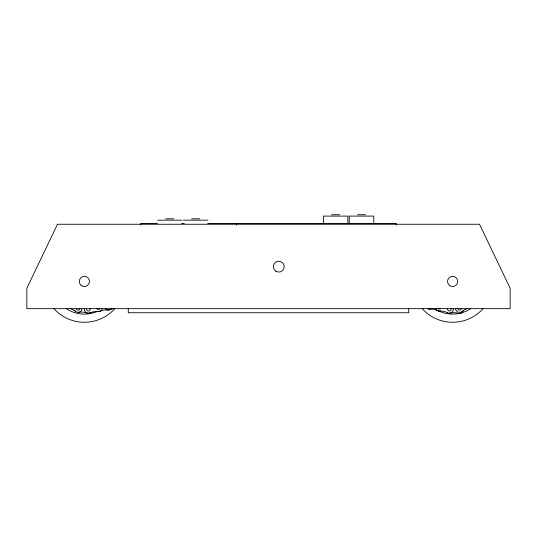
<?xml version="1.0" encoding="UTF-8"?>
<svg xmlns="http://www.w3.org/2000/svg" width="537" height="537" viewBox="0 0 537 537"><rect width="100%" height="100%" fill="white"/><g stroke="black" fill="none" stroke-linecap="round" stroke-linejoin="round"><path stroke-width="0.81" d="M331.557 214.726L339.726 214.726M357.427 214.726L365.596 214.726M165.711 218.807L173.881 218.807M191.581 218.807L199.751 218.807M157.542 220.17L182.05 220.17M183.412 220.17L207.92 220.17M157.469 223.419L140.734 223.419L140.734 225.09M181.734 223.419L184.245 223.419M207.671 223.419L396.266 223.419L396.266 225.09M408.724 308.661L408.724 312.749L128.276 312.749L128.276 308.661M373.759 223.6L373.759 216.089L349.258 216.089L349.258 223.6M347.895 223.6L347.895 216.089L323.388 216.089L323.388 223.6M236.448 223.419L236.448 225.09M114.723 308.762A40.846 40.846 0 0 1 54.015 308.762M482.985 308.762A40.846 40.846 0 0 1 422.277 308.762M113.931 308.533A15.62 15.62 0 0 0 110.025 309.695L107.984 310.024A15.62 15.62 0 0 0 100.003 311.299L97.956 311.628A15.62 15.62 0 0 0 89.974 312.91A4.001 4.001 0 0 1 84.369 308.849M110.917 309.151A4.001 4.001 0 0 1 105.292 308.567M70.159 308.547A15.62 15.62 0 0 1 75.516 311.453M79.845 308.681A1.799 1.799 0 0 1 76.281 308.54M82.007 309.05A4.001 4.001 0 0 1 74.455 310.084M102.104 309.077A4.001 4.001 0 0 1 96.942 311.386M89.907 308.372A1.799 1.799 0 0 1 88.323 311.057A1.799 1.799 0 0 1 86.793 308.345M99.828 308.708A1.799 1.799 0 0 1 96.727 308.386M78.785 312.312A15.62 15.62 0 0 1 86.84 312.97A4.001 4.001 0 0 0 90.773 312.259M470.714 308.647A32.676 32.676 0 0 1 460.753 313.078M459.424 313.393A32.676 32.676 0 0 1 436.292 309.728M97.66 311.285A32.676 32.676 0 0 1 66.286 308.647M447.596 312.776A15.62 15.62 0 0 0 439.689 311.124L437.662 310.701A15.62 15.62 0 0 0 429.748 309.043L427.721 308.621A4.001 4.001 0 0 0 431.714 308.399M453.389 308.983A4.001 4.001 0 0 1 447.301 312.608M450.993 308.366A1.799 1.799 0 0 1 449.57 310.997A1.799 1.799 0 0 1 447.683 308.681M440.709 310.93A4.001 4.001 0 0 1 435.668 308.379M440.447 308.634A1.799 1.799 0 0 1 438.266 308.473M450.321 313.098A15.62 15.62 0 0 1 458.403 313.339A4.001 4.001 0 0 0 463.377 310.661M467.432 308.547A15.62 15.62 0 0 0 462.075 311.453A4.001 4.001 0 0 1 455.577 309.05M461.31 308.54A1.799 1.799 0 0 1 457.746 308.681M57.479 224.251L26.85 288.241L26.85 308.661L510.15 308.661L510.15 288.241L479.521 224.251L57.479 224.251M449.63 285.563A5.108 5.108 0 0 0 457.705 281.965A5.108 5.108 0 0 0 450.556 276.77A5.108 5.108 0 0 0 449.63 285.563M81.369 285.563A5.108 5.108 0 0 0 89.444 281.965A5.108 5.108 0 0 0 82.295 276.77A5.108 5.108 0 0 0 81.369 285.563M275.911 271.272A5.444 5.444 0 0 0 284.214 266.802A5.444 5.444 0 0 0 276.193 261.848A5.444 5.444 0 0 0 275.911 271.272"/></g></svg>
